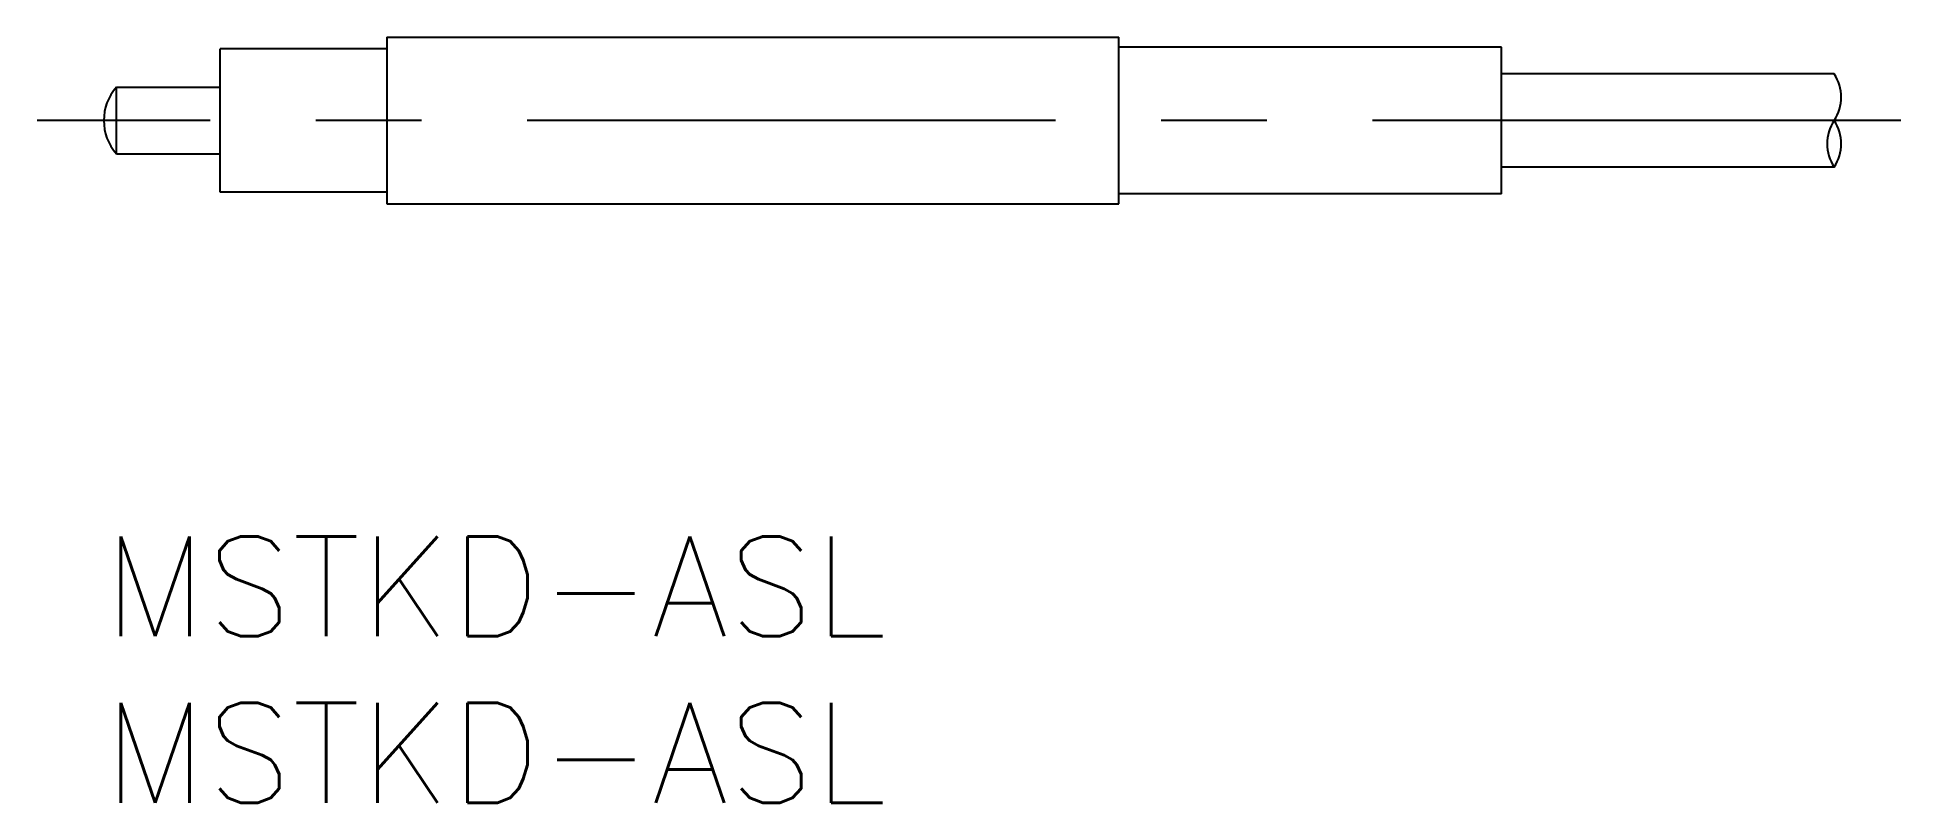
# Model space of a CAD drawing. Extents: x -2 to 54, y -8 to 15.
import ezdxf

# ---------------------------------------------------------------- set-up
doc = ezdxf.new("R2010")
doc.units = 0
doc.header["$LTSCALE"] = 0.5
doc.linetypes.add('CENTER', pattern=[50.8, 31.75, -6.35, 6.35, -6.35])
for name, color, linetype in [('MSM_CENTER', 1, 'CENTER'), ('MSM_CONTINUOUS', 7, 'CONTINUOUS'), ('MSM_NARROW', 5, 'CONTINUOUS'), ('MSM_PART_NUMBER', 7, 'CONTINUOUS')]:
    doc.layers.add(name, color=color, linetype=linetype)
doc.styles.get("Standard").update_dxf_attribs({"font": 'txt.shx', "height": 1.5, "bigfont": 'bigfont.shx'})

# ---------------------------------------------------------------- blocks, each defined once
blk = doc.blocks.new('*U13')
at = {"layer": 'MSM_PART_NUMBER'}
blk.add_text('MSTKD-ASL', height=3, dxfattribs=at).set_placement((0, -3))
blk = doc.blocks.new('*U14')
at = {"layer": 'MSM_PART_NUMBER'}
blk.add_text('MSTKD-ASL', height=3, dxfattribs=at).set_placement((0, -8))

msp = doc.modelspace()

# ---------------------------------------------------------------- linework, layer by layer
at = {"layer": 'MSM_CENTER'}
msp.add_line((54, 12.5), (-2, 12.5), dxfattribs=at)
at = {"layer": 'MSM_CONTINUOUS'}
for p, q in [((3.5, 10.35), (3.5, 14.65)), ((8.5, 14.65), (3.5, 14.65)), ((8.5, 15), (30.5, 15)), ((8.5, 15), (8.5, 10)), ((30.5, 10), (30.5, 15)), ((42, 14.7), (30.5, 14.7)), ((42, 10.3), (42, 14.7)), ((0.382, 13.5), (3.5, 13.5)), ((0.382, 11.5), (0.382, 13.5)), ((52, 13.9), (42, 13.9)), ((0.382, 11.5), (3.5, 11.5)), ((52, 11.1), (42, 11.1)), ((8.5, 10.35), (3.5, 10.35)), ((42, 10.3), (30.5, 10.3)), ((8.5, 10), (30.5, 10))]:
    msp.add_line(p, q, dxfattribs=at)
msp.add_arc((1.5, 12.5), 1.5, 138.1897, 221.8103, dxfattribs=at)
at = {"layer": 'MSM_NARROW'}
for centre, start, end in [((50.938, 13.2), 326.6015, 33.3984), ((53.062, 11.8), 146.6015, 213.3985), ((50.938, 11.8), 326.6016, 33.3985)]:
    msp.add_arc(centre, 1.272, start, end, dxfattribs=at)

# ---------------------------------------------------------------- block references
at = {"layer": 'MSM_CONTINUOUS'}
for name in ['*U13', '*U14']:
    msp.add_blockref(name, (0, 0), dxfattribs=at)

doc.saveas('drawing.dxf')
